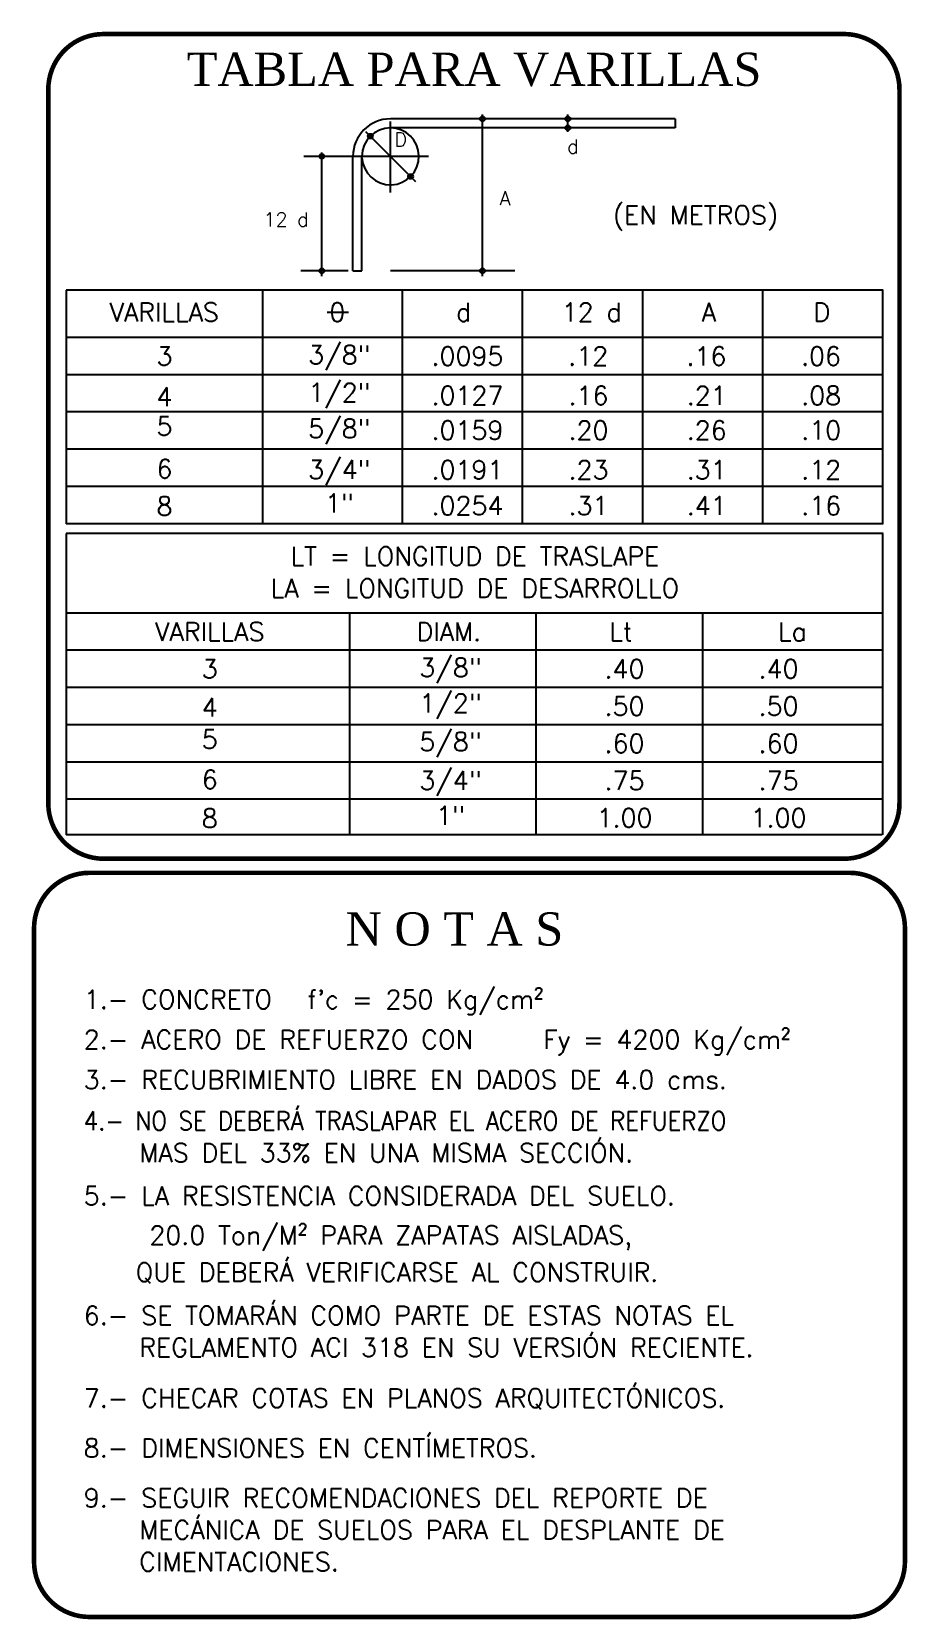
# Model space of a CAD drawing. Header units: millimetres. Extents: x 2153 to 2264, y 1628 to 1660.
# Drawn here: x 2254.87 to 2264.27, y 1634.98 to 1652.03 of the extents above; entities that cross this region are included whole.
import ezdxf
from ezdxf.enums import TextEntityAlignment as Align

# ---------------------------------------------------------------- set-up
doc = ezdxf.new("R2010")
doc.units = ezdxf.units.MM
for name, color, linetype in [('COTAS', 2, 'Continuous'), ('ETIQUETAS PARA PLANOS$0$ETIQUETAS PARA PLANOS$0$B-FRAME', 1, 'Continuous'), ('TEXTO', 7, 'Continuous')]:
    doc.layers.add(name, color=color, linetype=linetype)
doc.styles.add('SIMPLEX', font='simplex.shx')
doc.styles.add('TITULOS', font='times.ttf', dxfattribs={"height": 1})

msp = doc.modelspace()

# ---------------------------------------------------------------- linework, layer by layer
at = {"layer": 'COTAS', "color": 0, "linetype": 'Continuous'}
for p, q in [((2261.7787, 1651.0951), (2258.719, 1651.0951)), ((2258.719, 1650.3047), (2258.719, 1651.0655)), ((2259.7074, 1649.4064), (2259.7074, 1651.1404)), ((2260.6254, 1650.9544), (2260.6254, 1651.1404)), ((2261.7787, 1651.0951), (2261.7787, 1650.9982)), ((2258.993, 1650.4182), (2258.4551, 1650.9561)), ((2261.7787, 1650.9982), (2258.719, 1650.9982)), ((2257.9822, 1649.4064), (2257.9822, 1650.7324)), ((2259.127, 1650.6922), (2257.79, 1650.6922)), ((2258.3161, 1649.4631), (2258.3161, 1650.6922)), ((2258.413, 1649.4631), (2258.413, 1650.6922)), ((2258.2651, 1649.4631), (2257.7551, 1649.4631)), ((2258.3161, 1649.4631), (2258.413, 1649.4631)), ((2260.0561, 1649.4631), (2258.719, 1649.4631))]:
    msp.add_line(p, q, dxfattribs=at)
for centre in [(2259.7074, 1651.0951), (2260.6254, 1651.0951), (2258.5027, 1650.9085), (2260.6254, 1650.9982), (2257.9822, 1650.6922), (2258.9354, 1650.4758), (2257.9822, 1649.4631), (2259.7074, 1649.4631)]:
    msp.add_circle(centre, 0.0265, dxfattribs=at)
for radius, start, end in [(0.4029, 90, 180), (0.306, 90, 180), (0.306, 182.71699, 90.10356)]:
    msp.add_arc((2258.719, 1650.6922), radius, start, end, dxfattribs=at)
at = {"layer": 'ETIQUETAS PARA PLANOS$0$ETIQUETAS PARA PLANOS$0$B-FRAME', "const_width": 0.0493}
for points in [[(2264.1874, 1651.4105), (2264.1874, 1643.743, -0.4142136), (2263.5922, 1643.1478), (2255.6385, 1643.1478, -0.4142136), (2255.0432, 1643.743), (2255.0432, 1651.4105, -0.4142136), (2255.6385, 1652.0057), (2263.5922, 1652.0057, -0.4142136)], [(2255.4855, 1642.9965), (2263.6512, 1642.9965, -0.4142136), (2264.2464, 1642.4012), (2264.2464, 1635.5992, -0.4142136), (2263.6512, 1635.0039), (2255.4855, 1635.0039, -0.4142136), (2254.8902, 1635.5992), (2254.8902, 1642.4012, -0.4142136)]]:
    msp.add_lwpolyline(points, format="xyb", close=True, dxfattribs=at)
at = {"layer": 'TEXTO', "linetype": 'Continuous'}
for p, q in [((2264.0135, 1649.2559), (2255.237, 1649.2559)), ((2255.237, 1649.2559), (2255.237, 1646.7464)), ((2257.349, 1646.7464), (2257.349, 1649.2559)), ((2258.849, 1646.7464), (2258.849, 1649.2559)), ((2260.139, 1646.7464), (2260.139, 1649.2559)), ((2261.429, 1646.7464), (2261.429, 1649.2559)), ((2262.719, 1646.7464), (2262.719, 1649.2559)), ((2264.0054, 1649.2559), (2264.0054, 1646.7464)), ((2258.0385, 1649.0174), (2258.268, 1649.0174)), ((2264.0135, 1648.7464), (2255.237, 1648.7464)), ((2264.0135, 1648.3464), (2255.237, 1648.3464)), ((2264.0135, 1647.9464), (2255.237, 1647.9464)), ((2264.0135, 1647.5464), (2255.237, 1647.5464)), ((2264.0135, 1647.1464), (2255.237, 1647.1464)), ((2264.0135, 1646.7464), (2255.237, 1646.7464)), ((2264.0135, 1646.7464), (2255.237, 1646.7464)), ((2255.237, 1646.6408), (2255.237, 1643.4031)), ((2264.0135, 1646.6408), (2255.237, 1646.6408)), ((2264.0054, 1646.6408), (2264.0054, 1643.4031)), ((2264.0135, 1645.7868), (2255.237, 1645.7868)), ((2258.2842, 1643.4031), (2258.2842, 1645.7868)), ((2260.2842, 1643.4031), (2260.2842, 1645.7868)), ((2262.0742, 1643.4031), (2262.0742, 1645.7868)), ((2264.0135, 1645.3868), (2255.237, 1645.3868)), ((2264.0135, 1644.9868), (2255.237, 1644.9868)), ((2264.0135, 1644.5868), (2255.237, 1644.5868)), ((2264.0135, 1644.1868), (2255.237, 1644.1868)), ((2264.0135, 1643.7868), (2255.237, 1643.7868)), ((2264.0024, 1643.4031), (2255.237, 1643.4031))]:
    msp.add_line(p, q, dxfattribs=at)

# ---------------------------------------------------------------- texts
at = {"color": 1, "style": 'TITULOS'}
for s, height, p in [('TABLA PARA VARILLAS', 0.357143, (2259.6172, 1651.6258)), ('N O T A S', 0.35714, (2259.4071, 1642.3931))]:
    msp.add_text(s, height=height, rotation=360, dxfattribs=at).set_placement(p, align=Align.MIDDLE)
at = {"layer": 'TEXTO', "color": 0, "linetype": 'Continuous', "style": 'SIMPLEX'}
for s, p in [('D', (2258.7609, 1650.7984)), ('d', (2260.6178, 1650.7232)), ('A', (2259.8927, 1650.1671)), ('12 d', (2257.3566, 1649.9381))]:
    msp.add_text(s, height=0.15, rotation=360, dxfattribs=at).set_placement(p)
at = {"layer": 'TEXTO', "linetype": 'Continuous', "style": 'SIMPLEX'}
for s, p in [('(EN METROS)', (2261.1088, 1649.9622)), ('1.- CONCRETO', (2255.4243, 1641.5374)), ("f'c = 250 Kg/cm²", (2257.8265, 1641.5374)), ('Fy = 4200 Kg/cm²', (2260.36, 1641.1064)), ('2.- ACERO DE REFUERZO CON', (2255.4243, 1641.1064)), ('3.- RECUBRIMIENTO LIBRE EN DADOS DE 4.0 cms.', (2255.4243, 1640.6751)), ('    MAS DEL 33%%% EN UNA MISMA SECCIÓN.', (2255.4243, 1639.8896)), ('5.- LA RESISTENCIA CONSIDERADA DEL SUELO.', (2255.4243, 1639.4276)), ('20.0 Ton/M² PARA ZAPATAS AISLADAS,', (2256.1298, 1639.0041)), ('    QUE DEBERÁ VERIFICARSE AL CONSTRUIR.', (2255.3858, 1638.6067)), ('6.- SE TOMARÁN COMO PARTE DE ESTAS NOTAS EL', (2255.4243, 1638.1424)), ('    REGLAMENTO ACI 318 EN SU VERSIÓN RECIENTE.', (2255.4243, 1637.7995)), ('7.- CHECAR COTAS EN PLANOS ARQUITECTÓNICOS.', (2255.4243, 1637.2554)), ('8.- DIMENSIONES EN CENTÍMETROS.', (2255.4243, 1636.7188)), ('9.- SEGUIR RECOMENDACIONES DEL REPORTE DE', (2255.4243, 1636.1823)), ('    MECÁNICA DE SUELOS PARA EL DESPLANTE DE', (2255.4243, 1635.8394)), ('    CIMENTACIONES.', (2255.4243, 1635.4965))]:
    msp.add_text(s, height=0.2, rotation=360, dxfattribs=at).set_placement(p)
for s, p in [('VARILLAS', (2256.2883, 1649.0184)), ('0', (2258.1488, 1649.0184)), ('d', (2259.5041, 1649.0184)), ('12 d', (2260.8807, 1649.0184)), ('A', (2262.1383, 1649.0184)), ('D', (2263.3532, 1649.0184)), ('3/8"', (2258.1701, 1648.5464)), ('3', (2256.2913, 1648.5464)), ('.0095', (2259.5467, 1648.5464)), ('.12', (2260.844, 1648.5464)), ('.16', (2262.114, 1648.5464)), ('.06', (2263.344, 1648.5464)), ('4', (2256.2913, 1648.1101)), ('1/2"', (2258.1701, 1648.1401)), ('.0127', (2259.5467, 1648.1229)), ('.16', (2260.8467, 1648.1229)), ('.21', (2262.1167, 1648.1229)), ('.08', (2263.3467, 1648.1229)), ('5', (2256.2913, 1647.7938)), ('5/8"', (2258.1701, 1647.7538)), ('.0159', (2259.5467, 1647.7495)), ('.20', (2260.8467, 1647.7495)), ('.26', (2262.1167, 1647.7495)), ('.10', (2263.3467, 1647.7495)), ('6', (2256.2913, 1647.336)), ('3/4"', (2258.1701, 1647.3132)), ('.0191', (2259.5467, 1647.3246)), ('.23', (2260.8467, 1647.3246)), ('.31', (2262.1167, 1647.3246)), ('.12', (2263.3467, 1647.3246)), ('8', (2256.2913, 1646.936)), ('1"', (2258.1701, 1646.966)), ('.0254', (2259.5467, 1646.9403)), ('.31', (2260.8467, 1646.9403)), ('.41', (2262.1167, 1646.9403)), ('.16', (2263.3467, 1646.9403)), ('LT = LONGITUD DE TRASLAPE', (2259.6265, 1646.3972)), ('LA = LONGITUD DE DESARROLLO', (2259.6265, 1646.0528)), ('VARILLAS', (2256.7779, 1645.5868)), ('DIAM.', (2259.3459, 1645.5868)), ('Lt', (2261.1944, 1645.5868)), ('La', (2263.0359, 1645.5868)), ('3', (2256.7779, 1645.1868)), ('3/8"', (2259.3642, 1645.1868)), ('.40', (2261.2341, 1645.1868)), ('.40', (2262.8889, 1645.1868)), ('1/2"', (2259.3642, 1644.8039)), ('4', (2256.7779, 1644.7739)), ('.50', (2261.2341, 1644.7868)), ('.50', (2262.8889, 1644.7868)), ('5', (2256.7779, 1644.4311)), ('5/8"', (2259.3642, 1644.3911)), ('.60', (2261.2341, 1644.3868)), ('.60', (2262.8889, 1644.3868)), ('6', (2256.7779, 1643.9982)), ('3/4"', (2259.3642, 1643.9754)), ('.75', (2261.2341, 1643.9868)), ('.75', (2262.8889, 1643.9868)), ('8', (2256.7779, 1643.5825)), ('1"', (2259.3642, 1643.6125)), ('1.00', (2261.2341, 1643.5868)), ('1.00', (2262.8889, 1643.5868))]:
    msp.add_text(s, height=0.2, rotation=360, dxfattribs=at).set_placement(p, align=Align.MIDDLE)
at = {"layer": 'TEXTO', "linetype": 'Continuous', "style": 'SIMPLEX', "width": 0.9}
msp.add_text('4.- NO SE DEBERÁ TRASLAPAR EL ACERO DE REFUERZO', height=0.2, rotation=360, dxfattribs=at).set_placement((2255.4243, 1640.2324))

doc.saveas('drawing.dxf')
